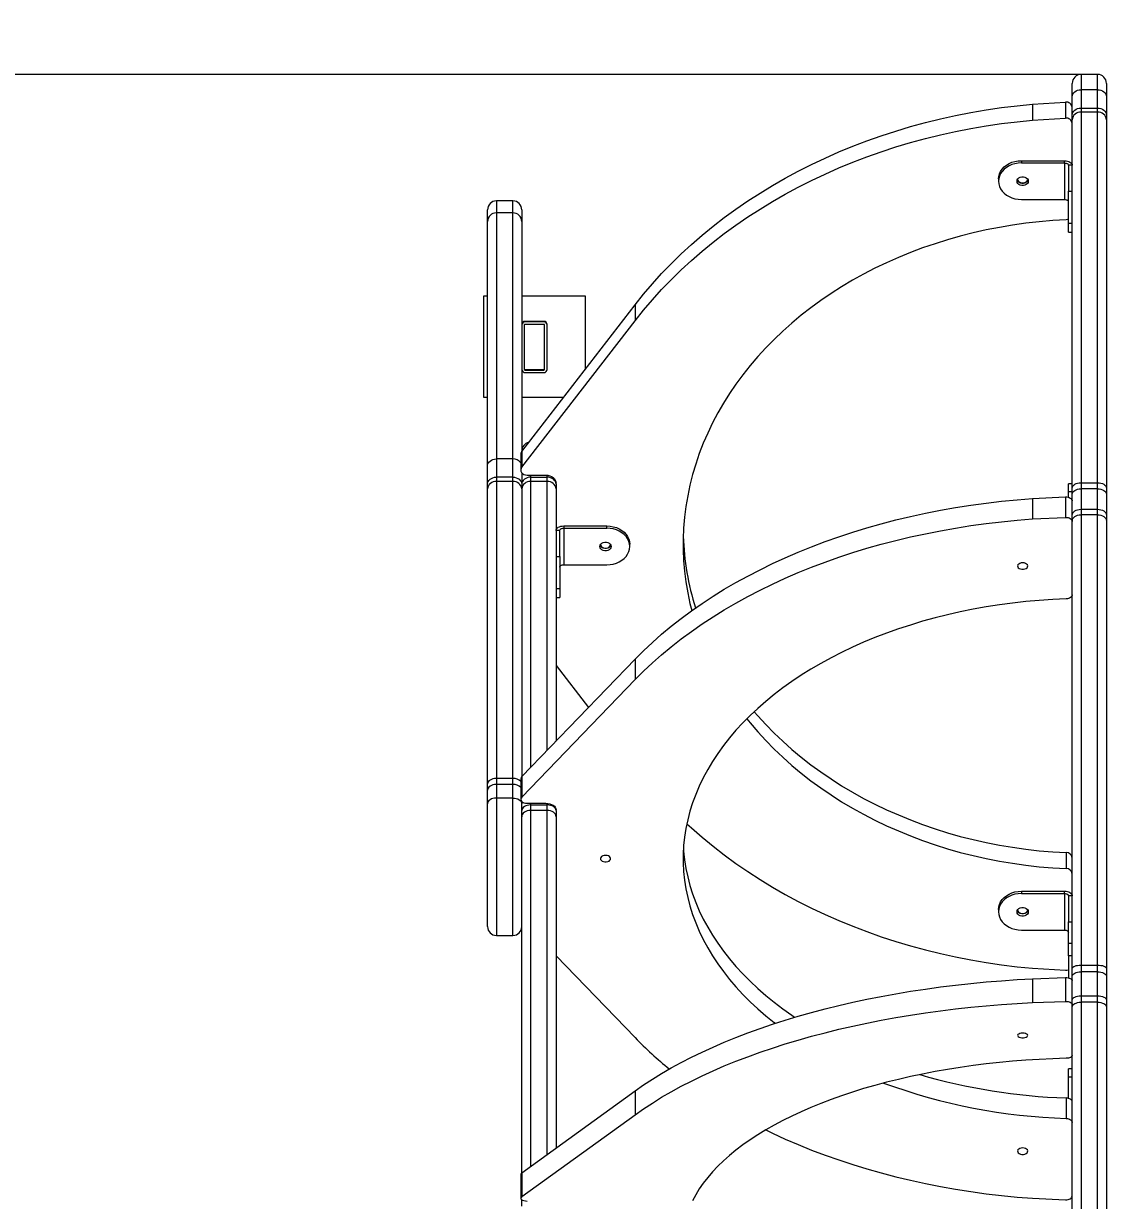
# Model space of a CAD drawing. Header units: millimetres. Extents: x -5113 to 4941, y -5860 to 4000.
# Drawn here: x 52 to 904, y 1623 to 2551 of the extents above; entities that cross this region are included whole.
import ezdxf

# ---------------------------------------------------------------- set-up
doc = ezdxf.new("R2010")
doc.units = ezdxf.units.MM
for name, color, linetype in [('DIKOM_ОБЪЕКТ', 7, 'Continuous'), ('DIKOM_РАЗМЕР_ЗОНА', 7, 'Continuous'), ('DIKOM_РАЗМЕР_ОБЪЕКТА', 7, 'Continuous')]:
    doc.layers.add(name, color=color, linetype=linetype)
doc.styles.add('style1', font='arial.ttf', dxfattribs={"width": 0.8})
doc.dimstyles.new('1-50', dxfattribs={"dimtxt": 300, "dimasz": 200, "dimexe": 100, "dimexo": 0, "dimgap": 100, "dimtad": 1, "dimtxsty": 'style1', "dimcen": 200, "dimclrd": 7, "dimclre": 7, "dimclrt": 7, "dimadec": 1, "dimazin": 2, "dimtfac": 1, "dimtmove": 0, "dimatfit": 2, "dimfxl": 0, "dimlwd": 25, "dimlwe": 18, "dimarcsym": 0})

# ---------------------------------------------------------------- blocks, each defined once
blk = doc.blocks.new('*D9')
at = {"layer": 'Defpoints', "color": 0, "transparency": 16777216}
for p in [(-4056.75, 2510.42), (890.95, 2510.42), (-196.05, -2600.03)]:
    blk.add_point(p, dxfattribs=at)
at = {"layer": 'DIKOM_РАЗМЕР_ОБЪЕКТА', "color": 7, "lineweight": 18, "transparency": 16777216}
for p, q in [((890.95, 2510.42), (-4156.75, 2510.42)), ((-196.05, -2600.03), (-4156.75, -2600.03))]:
    blk.add_line(p, q, dxfattribs=at)
at = {"layer": 'DIKOM_РАЗМЕР_ОБЪЕКТА', "color": 7, "lineweight": 25, "transparency": 16777216}
blk.add_line((-4056.75, -2400.03), (-4056.75, 2310.42), dxfattribs=at)
at = {"layer": 'DIKOM_РАЗМЕР_ОБЪЕКТА', "color": 7, "transparency": 16777216}
for points in [[(-4090.08, 2310.42), (-4023.42, 2310.42), (-4056.75, 2510.42)], [(-4090.08, -2400.03), (-4023.42, -2400.03), (-4056.75, -2600.03)]]:
    blk.add_solid(points, dxfattribs=at)
at = {"layer": 'DIKOM_РАЗМЕР_ОБЪЕКТА', "color": 7, "transparency": 16777216, "insert": (-4309.92, -44.81), "char_height": 300, "attachment_point": 5, "rotation": 90, "style": 'style1'}
blk.add_mtext('5100', dxfattribs=at)
blk = doc.blocks.new('*D12')
at = {"layer": 'Defpoints', "color": 0, "transparency": 16777216}
for p in [(-4663.46, 3999.97), (857.97, 3999.97), (-70.34, -4600.03)]:
    blk.add_point(p, dxfattribs=at)
at = {"layer": 'DIKOM_РАЗМЕР_ЗОНА', "color": 7, "lineweight": 18, "transparency": 16777216}
for p, q in [((857.97, 3999.97), (-4763.46, 3999.97)), ((-70.34, -4600.03), (-4763.46, -4600.03))]:
    blk.add_line(p, q, dxfattribs=at)
at = {"layer": 'DIKOM_РАЗМЕР_ЗОНА', "color": 7, "lineweight": 25, "transparency": 16777216}
blk.add_line((-4663.46, -4400.03), (-4663.46, 3799.97), dxfattribs=at)
at = {"layer": 'DIKOM_РАЗМЕР_ЗОНА', "color": 7, "transparency": 16777216}
for points in [[(-4696.79, 3799.97), (-4630.13, 3799.97), (-4663.46, 3999.97)], [(-4696.79, -4400.03), (-4630.13, -4400.03), (-4663.46, -4600.03)]]:
    blk.add_solid(points, dxfattribs=at)
at = {"layer": 'DIKOM_РАЗМЕР_ЗОНА', "color": 7, "transparency": 16777216, "insert": (-4916.63, -300.03), "char_height": 300, "attachment_point": 5, "rotation": 90, "style": 'style1'}
blk.add_mtext('8600', dxfattribs=at)

msp = doc.modelspace()

# ---------------------------------------------------------------- linework, layer by layer
at = {"layer": 'DIKOM_ОБЪЕКТ', "color": 7, "linetype": 'Continuous', "lineweight": 15}
for p, q in [((877.454, 2492.806), (877.454, 2503.419)), ((897.454, 2510.419), (884.454, 2510.419)), ((884.454, 2510.419), (884.454, 2498.406)), ((897.454, 2498.406), (897.454, 2510.419)), ((904.454, 2503.419), (904.454, 2492.806)), ((884.454, 2498.406), (884.454, 2483.991)), ((897.454, 2498.406), (884.454, 2498.406)), ((897.454, 2483.991), (897.454, 2498.406)), ((846.309, 2487.038), (872.231, 2488.606)), ((846.309, 2487.038), (846.309, 2474.436)), ((872.231, 2488.606), (872.231, 2476.005)), ((877.454, 2478.391), (877.454, 2492.806)), ((904.454, 2492.806), (904.454, 2478.391)), ((846.309, 2474.436), (872.231, 2476.005)), ((877.454, 2474.724), (877.454, 2478.391)), ((884.454, 2483.991), (884.454, 2480.706)), ((884.454, 2483.991), (897.454, 2483.991)), ((884.454, 2480.706), (884.454, 2188.745)), ((897.454, 2480.706), (884.454, 2480.706)), ((897.454, 2480.706), (897.454, 2483.991)), ((897.454, 2188.745), (897.454, 2480.706)), ((904.454, 2478.391), (904.454, 2474.724)), ((877.454, 2184.807), (877.454, 2474.724)), ((904.454, 2474.724), (904.454, 2184.807)), ((837.454, 2442.509), (837.454, 2440.709)), ((837.454, 2442.509), (871.454, 2442.509)), ((837.454, 2440.709), (871.454, 2440.709)), ((871.454, 2440.709), (871.454, 2442.509)), ((871.454, 2440.709), (871.454, 2411.91)), ((874.454, 2438.909), (874.454, 2418.507)), ((877.454, 2438.909), (874.454, 2438.909)), ((819.454, 2428.11), (819.454, 2426.31)), ((436.975, 2410.799), (423.975, 2410.799)), ((423.975, 2410.799), (423.975, 2401.415)), ((436.975, 2401.415), (436.975, 2410.799)), ((837.454, 2411.91), (871.454, 2411.91)), ((874.454, 2393.306), (874.454, 2418.507)), ((874.454, 2418.507), (877.454, 2418.507)), ((416.975, 2394.533), (416.975, 2403.799)), ((423.975, 2401.415), (423.975, 2207.555)), ((436.975, 2401.415), (423.975, 2401.415)), ((436.975, 2207.555), (436.975, 2401.415)), ((443.975, 2403.799), (443.975, 2394.533)), ((416.975, 2201.955), (416.975, 2394.533)), ((443.975, 2394.533), (443.975, 2213.512)), ((874.454, 2386.107), (874.454, 2393.306)), ((874.454, 2393.306), (877.454, 2393.306)), ((874.454, 2386.107), (877.454, 2386.107)), ((413.975, 2335.906), (416.975, 2335.906)), ((413.975, 2335.906), (413.975, 2335.904)), ((413.975, 2335.904), (416.975, 2335.904)), ((413.975, 2255.904), (413.975, 2335.904)), ((443.975, 2335.906), (493.975, 2335.906)), ((443.975, 2335.904), (493.975, 2335.904)), ((443.993, 2213.534), (533.232, 2329.013)), ((493.975, 2335.906), (493.975, 2335.904)), ((493.975, 2335.904), (493.975, 2278.212)), ((533.232, 2329.013), (533.232, 2316.411)), ((443.993, 2200.933), (533.232, 2316.411)), ((445.975, 2313.075), (445.975, 2278.075)), ((446.475, 2315.575), (446.475, 2315.904)), ((461.475, 2315.904), (446.475, 2315.904)), ((461.475, 2315.575), (446.475, 2315.575)), ((461.475, 2313.575), (446.475, 2313.575)), ((461.475, 2315.575), (461.475, 2315.904)), ((461.975, 2278.075), (461.975, 2313.075)), ((463.975, 2313.075), (463.975, 2313.404)), ((463.975, 2278.075), (463.975, 2313.075)), ((446.475, 2277.575), (446.475, 2277.904)), ((446.475, 2277.904), (461.475, 2277.904)), ((446.475, 2277.575), (461.475, 2277.575)), ((446.475, 2275.575), (461.475, 2275.575)), ((461.475, 2277.575), (461.475, 2277.904)), ((416.975, 2255.904), (413.975, 2255.904)), ((476.735, 2255.904), (443.975, 2255.904)), ((423.975, 2207.555), (423.975, 2193.17)), ((436.975, 2207.555), (423.975, 2207.555)), ((436.975, 2193.17), (436.975, 2207.555)), ((443.186, 2211.354), (443.186, 2198.753)), ((443.993, 2213.534), (443.993, 2200.933)), ((416.975, 2187.57), (416.975, 2201.955)), ((423.975, 2193.17), (423.975, 2189.793)), ((436.975, 2193.17), (423.975, 2193.17)), ((423.975, 2189.793), (423.975, 1955.764)), ((436.975, 2189.793), (423.975, 2189.793)), ((436.975, 2189.793), (436.975, 2193.17)), ((436.975, 1955.764), (436.975, 2189.793)), ((443.975, 2196.596), (443.975, 2187.57)), ((448.186, 2194.753), (462.975, 2194.753)), ((450.975, 2194.753), (450.975, 2193.17)), ((450.975, 2193.17), (450.975, 2189.793)), ((450.975, 2193.17), (463.975, 2193.17)), ((463.975, 2189.793), (450.975, 2189.793)), ((450.975, 2189.793), (450.975, 1964.567)), ((463.975, 2193.17), (463.975, 2194.703)), ((463.975, 2189.793), (463.975, 2193.17)), ((463.975, 1978.04), (463.975, 2189.793)), ((470.975, 2187.624), (470.975, 2188.355)), ((884.454, 2188.745), (884.454, 2184.067)), ((884.454, 2188.745), (897.454, 2188.745)), ((897.454, 2184.067), (897.454, 2188.745)), ((416.975, 2183.898), (416.975, 2187.57)), ((416.975, 1951.689), (416.975, 2183.898)), ((443.975, 2187.57), (443.975, 2183.898)), ((443.975, 2183.898), (443.975, 1957.313)), ((470.975, 2187.57), (470.975, 2183.898)), ((470.975, 2183.898), (470.975, 1985.295)), ((877.454, 2187.993), (874.454, 2187.993)), ((874.454, 2181.526), (874.454, 2187.993)), ((874.454, 2177.378), (874.454, 2181.526)), ((877.454, 2181.526), (874.454, 2181.526)), ((877.454, 2179.582), (877.454, 2184.807)), ((877.454, 2163.423), (877.454, 2179.582)), ((884.454, 2184.067), (884.454, 2167.908)), ((897.454, 2184.067), (884.454, 2184.067)), ((897.454, 2167.908), (897.454, 2184.067)), ((904.454, 2184.807), (904.454, 2179.582)), ((904.454, 2179.582), (904.454, 2163.423)), ((846.309, 2176.386), (872.231, 2177.642)), ((846.309, 2176.386), (846.309, 2160.263)), ((872.231, 2177.642), (872.231, 2161.519)), ((846.309, 2160.263), (872.231, 2161.519)), ((877.454, 2158.609), (877.454, 2163.423)), ((884.454, 2167.908), (884.454, 2163.597)), ((884.454, 2167.908), (897.454, 2167.908)), ((884.454, 2163.597), (884.454, 1808.8)), ((897.454, 2163.597), (884.454, 2163.597)), ((897.454, 2163.597), (897.454, 2167.908)), ((897.454, 1808.8), (897.454, 2163.597)), ((904.454, 2163.423), (904.454, 2158.609)), ((473.975, 2151.156), (470.975, 2151.156)), ((473.975, 2130.754), (473.975, 2151.156)), ((476.975, 2154.756), (476.975, 2152.956)), ((476.975, 2154.756), (510.975, 2154.756)), ((476.975, 2152.956), (476.975, 2124.157)), ((476.975, 2152.956), (510.975, 2152.956)), ((510.975, 2152.956), (510.975, 2154.756)), ((877.454, 1806.296), (877.454, 2158.609)), ((904.454, 2158.609), (904.454, 1806.296)), ((528.975, 2138.556), (528.975, 2140.357)), ((470.975, 2130.754), (473.975, 2130.754)), ((473.975, 2130.754), (473.975, 2105.554)), ((476.975, 2124.157), (510.975, 2124.157)), ((470.975, 2105.554), (473.975, 2105.554)), ((473.975, 2105.554), (473.975, 2098.355)), ((470.975, 2098.355), (473.975, 2098.355)), ((443.993, 1957.33), (533.232, 2049.82)), ((533.232, 2049.82), (533.232, 2033.697)), ((470.975, 2044.865), (496.536, 2011.788)), ((443.993, 1941.207), (533.232, 2033.697)), ((443.993, 1957.33), (443.993, 1941.207)), ((416.975, 1946.594), (416.975, 1951.689)), ((423.975, 1955.764), (423.975, 1951.079)), ((436.975, 1955.764), (423.975, 1955.764)), ((423.975, 1951.079), (423.975, 1940.424)), ((436.975, 1951.079), (423.975, 1951.079)), ((436.975, 1951.079), (436.975, 1955.764)), ((436.975, 1940.424), (436.975, 1951.079)), ((443.186, 1955.585), (443.186, 1939.461)), ((416.975, 1935.939), (416.975, 1946.594)), ((436.975, 1940.424), (423.975, 1940.424)), ((423.975, 1940.424), (423.975, 1832.138)), ((436.975, 1832.138), (436.975, 1940.424)), ((443.975, 1937.733), (443.975, 1935.939)), ((443.975, 1930.512), (443.975, 1937.733)), ((416.975, 1839.138), (416.975, 1935.939)), ((443.975, 1925.722), (443.975, 1930.512)), ((448.186, 1936.257), (462.975, 1936.257)), ((450.975, 1936.257), (450.975, 1934.997)), ((450.975, 1934.997), (450.975, 1930.592)), ((450.975, 1934.997), (463.975, 1934.997)), ((463.975, 1930.592), (450.975, 1930.592)), ((450.975, 1930.592), (450.975, 1650.227)), ((463.975, 1934.997), (463.975, 1936.217)), ((463.975, 1930.592), (463.975, 1934.997)), ((463.975, 1659.63), (463.975, 1930.592)), ((470.975, 1930.548), (470.975, 1931.133)), ((470.975, 1930.512), (470.975, 1925.722)), ((443.975, 1645.164), (443.975, 1925.722)), ((470.975, 1925.722), (470.975, 1664.694)), ((872.741, 1897.392), (872.741, 1884.79)), ((837.454, 1867.003), (837.454, 1865.203)), ((837.454, 1867.003), (871.454, 1867.003)), ((837.454, 1865.203), (871.454, 1865.203)), ((871.454, 1865.203), (871.454, 1867.003)), ((871.454, 1865.203), (871.454, 1836.404)), ((874.454, 1863.403), (874.454, 1843.001)), ((877.454, 1863.403), (874.454, 1863.403)), ((819.454, 1852.604), (819.454, 1850.804)), ((837.454, 1836.404), (871.454, 1836.404)), ((874.454, 1825.947), (874.454, 1843.001)), ((874.454, 1843.001), (877.454, 1843.001)), ((423.975, 1832.138), (436.975, 1832.138)), ((877.454, 1825.947), (874.454, 1825.947)), ((874.454, 1815.996), (874.454, 1825.947)), ((470.975, 1816.208), (533.232, 1751.683)), ((874.454, 1815.996), (874.454, 1798.759)), ((877.454, 1815.996), (874.454, 1815.996)), ((884.454, 1808.8), (884.454, 1803.435)), ((884.454, 1808.8), (897.454, 1808.8)), ((897.454, 1803.435), (897.454, 1808.8)), ((846.309, 1806.277), (872.231, 1804.709)), ((846.309, 1798.066), (872.231, 1798.943)), ((872.231, 1798.943), (872.231, 1780.16)), ((877.454, 1800.305), (877.454, 1806.296)), ((877.454, 1781.42), (877.454, 1800.305)), ((884.454, 1803.435), (884.454, 1784.551)), ((897.454, 1803.435), (884.454, 1803.435)), ((897.454, 1784.551), (897.454, 1803.435)), ((904.454, 1806.296), (904.454, 1800.305)), ((904.454, 1800.305), (904.454, 1781.42)), ((846.309, 1798.066), (846.309, 1779.283)), ((846.309, 1779.283), (872.231, 1780.16)), ((877.454, 1775.842), (877.454, 1781.42)), ((884.454, 1784.551), (884.454, 1779.555)), ((884.454, 1784.551), (897.454, 1784.551)), ((897.454, 1779.555), (897.454, 1784.551)), ((904.454, 1781.42), (904.454, 1775.842)), ((877.454, 1388.311), (877.454, 1775.842)), ((884.454, 1779.555), (884.454, 1389.292)), ((897.454, 1779.555), (884.454, 1779.555)), ((897.454, 1389.292), (897.454, 1779.555)), ((904.454, 1775.842), (904.454, 1388.311)), ((877.454, 1727.056), (874.454, 1727.056)), ((874.454, 1720.589), (874.454, 1727.056)), ((874.454, 1703.861), (874.454, 1720.589)), ((877.454, 1720.589), (874.454, 1720.589)), ((443.993, 1645.176), (533.232, 1709.729)), ((533.232, 1709.729), (533.232, 1690.946)), ((872.741, 1704.124), (872.741, 1688)), ((443.993, 1626.393), (533.232, 1690.946)), ((471.524, 1665.091), (470.975, 1665.091)), ((443.186, 1643.958), (443.186, 1625.174)), ((443.993, 1645.176), (443.993, 1626.393)), ((443.975, 1618.873), (443.975, 1623.968)), ((846.309, 1625.117), (872.231, 1623.861))]:
    msp.add_line(p, q, dxfattribs=at)
at = {"layer": 'DIKOM_ОБЪЕКТ', "color": 7, "linetype": 'Continuous', "lineweight": 15, "flags": 128}
for points in [[(877.454, 2492.806), (877.588, 2493.898), (877.987, 2494.949), (878.633, 2495.917), (879.504, 2496.766), (880.565, 2497.462), (881.775, 2497.979), (883.088, 2498.298), (884.454, 2498.406)], [(897.454, 2498.406), (898.819, 2498.298), (900.132, 2497.979), (901.343, 2497.462), (902.403, 2496.766), (903.274, 2495.917), (903.921, 2494.949), (904.319, 2493.898), (904.454, 2492.806)], [(533.232, 2329.013), (539.888, 2337.346), (546.846, 2345.519), (554.1, 2353.526), (561.644, 2361.359), (569.472, 2369.013), (577.576, 2376.48), (585.95, 2383.753), (594.588, 2390.828), (603.48, 2397.697), (612.62, 2404.354), (622, 2410.795), (631.611, 2417.013), (641.446, 2423.004), (651.497, 2428.761), (661.753, 2434.281), (672.208, 2439.557), (682.851, 2444.587), (693.673, 2449.365), (704.666, 2453.888), (715.82, 2458.151), (727.125, 2462.151), (738.571, 2465.884), (750.15, 2469.347), (761.85, 2472.538), (773.662, 2475.454), (785.576, 2478.091), (797.581, 2480.448), (809.667, 2482.523), (821.824, 2484.314), (834.041, 2485.819), (846.309, 2487.038)], [(877.454, 2478.391), (877.588, 2479.483), (877.987, 2480.534), (878.633, 2481.502), (879.504, 2482.351), (880.565, 2483.047), (881.775, 2483.564), (883.088, 2483.883), (884.454, 2483.991)], [(897.454, 2483.991), (898.819, 2483.883), (900.132, 2483.564), (901.343, 2483.047), (902.403, 2482.351), (903.274, 2481.502), (903.921, 2480.534), (904.319, 2479.483), (904.454, 2478.391)], [(533.232, 2316.411), (539.888, 2324.744), (546.846, 2332.918), (554.1, 2340.925), (561.644, 2348.758), (569.472, 2356.412), (577.576, 2363.878), (585.95, 2371.152), (594.588, 2378.226), (603.48, 2385.096), (612.62, 2391.753), (622, 2398.194), (631.611, 2404.412), (641.446, 2410.402), (651.497, 2416.16), (661.753, 2421.679), (672.208, 2426.956), (682.851, 2431.986), (693.673, 2436.764), (704.666, 2441.287), (715.82, 2445.549), (727.125, 2449.549), (738.571, 2453.283), (750.15, 2456.746), (761.85, 2459.937), (773.662, 2462.852), (785.576, 2465.49), (797.581, 2467.847), (809.667, 2469.922), (821.824, 2471.713), (834.041, 2473.218), (846.309, 2474.436)], [(819.454, 2428.11), (819.637, 2430.159), (820.183, 2432.167), (821.081, 2434.091), (822.312, 2435.894), (823.851, 2437.539), (825.667, 2438.992), (827.723, 2440.223), (829.977, 2441.208), (832.383, 2441.926), (834.893, 2442.362), (837.454, 2442.509)], [(837.454, 2440.709), (834.893, 2440.562), (832.383, 2440.126), (829.977, 2439.408), (827.723, 2438.423), (825.667, 2437.192), (823.851, 2435.739), (822.312, 2434.094), (821.081, 2432.291), (820.183, 2430.366), (819.637, 2428.359), (819.454, 2426.31)], [(871.454, 2442.509), (872.625, 2442.44), (873.75, 2442.235), (874.788, 2441.902), (875.697, 2441.454), (876.443, 2440.909), (876.997, 2440.286), (877.339, 2439.611), (877.454, 2438.909)], [(871.454, 2440.709), (872.039, 2440.674), (872.602, 2440.572), (873.121, 2440.405), (873.575, 2440.181), (873.949, 2439.909), (874.226, 2439.598), (874.397, 2439.26), (874.454, 2438.909)], [(834.054, 2426.31), (834.232, 2427.301), (834.753, 2428.213), (835.573, 2428.97), (836.626, 2429.511), (837.828, 2429.794), (839.08, 2429.794), (840.282, 2429.511), (841.336, 2428.97), (842.156, 2428.213), (842.676, 2427.301), (842.854, 2426.31), (842.676, 2425.318), (842.156, 2424.407), (841.336, 2423.649), (840.282, 2423.108), (839.08, 2422.826), (837.828, 2422.826), (836.626, 2423.108), (835.573, 2423.649), (834.753, 2424.407), (834.232, 2425.318), (834.054, 2426.31)], [(819.454, 2426.31), (819.637, 2424.26), (820.183, 2422.253), (821.081, 2420.328), (822.312, 2418.525), (823.851, 2416.88), (825.667, 2415.427), (827.723, 2414.196), (829.977, 2413.212), (832.383, 2412.494), (834.893, 2412.057), (837.454, 2411.91)], [(842.708, 2427.21), (842.676, 2427.118), (842.156, 2426.207), (841.336, 2425.45), (840.282, 2424.908), (839.08, 2424.626), (837.828, 2424.626), (836.626, 2424.908), (835.573, 2425.45), (834.753, 2426.207), (834.232, 2427.118), (834.2, 2427.21)], [(834.472, 2427.807), (834.554, 2427.398), (834.99, 2426.51), (835.733, 2425.764), (836.719, 2425.227), (837.858, 2424.946), (839.05, 2424.946), (840.19, 2425.227), (841.175, 2425.764), (841.918, 2426.51), (842.354, 2427.398), (842.436, 2427.807)], [(871.454, 2411.91), (872.039, 2411.876), (872.602, 2411.773), (873.121, 2411.607), (873.575, 2411.383), (873.949, 2411.11), (874.226, 2410.799), (874.397, 2410.461), (874.454, 2410.11)], [(872.741, 2395.923), (862.126, 2395.294), (851.543, 2394.383), (841.004, 2393.191), (830.521, 2391.719), (820.104, 2389.969), (809.766, 2387.943), (799.518, 2385.642), (789.371, 2383.071), (779.337, 2380.231), (769.427, 2377.126), (759.65, 2373.759), (750.02, 2370.133), (740.545, 2366.254), (731.237, 2362.124), (722.106, 2357.749), (713.162, 2353.133), (704.414, 2348.283), (695.873, 2343.202), (687.548, 2337.896), (679.448, 2332.372), (671.583, 2326.636), (663.96, 2320.694), (656.588, 2314.552), (649.476, 2308.217), (642.631, 2301.697), (636.061, 2294.998), (629.773, 2288.128), (623.774, 2281.094), (618.071, 2273.905), (612.67, 2266.568), (607.577, 2259.092), (602.797, 2251.484), (598.337, 2243.753), (594.2, 2235.908), (590.392, 2227.957), (586.917, 2219.909), (583.777, 2211.773), (580.978, 2203.558), (578.522, 2195.274), (576.412, 2186.928), (574.65, 2178.531), (573.238, 2170.092), (572.178, 2161.62), (571.47, 2153.124), (571.116, 2144.614), (571.116, 2136.1), (571.47, 2127.59), (572.178, 2119.094), (573.238, 2110.622), (574.65, 2102.182), (576.412, 2093.785), (577.831, 2088.02)], [(874.454, 2396.25), (873.674, 2396.037), (872.741, 2395.923)], [(416.975, 2201.955), (417.11, 2203.048), (417.508, 2204.098), (418.155, 2205.066), (419.025, 2205.915), (420.086, 2206.611), (421.296, 2207.128), (422.61, 2207.447), (423.975, 2207.555)], [(443.993, 2200.933), (443.421, 2199.965), (443.189, 2198.911), (443.316, 2197.846), (443.791, 2196.845), (444.581, 2195.981), (445.629, 2195.316), (446.86, 2194.896), (448.186, 2194.753)], [(416.975, 2187.57), (417.11, 2188.662), (417.508, 2189.713), (418.155, 2190.681), (419.025, 2191.53), (420.086, 2192.226), (421.296, 2192.743), (422.61, 2193.062), (423.975, 2193.17)], [(436.975, 2193.17), (438.341, 2193.062), (439.654, 2192.743), (440.864, 2192.226), (441.925, 2191.53), (442.795, 2190.681), (443.442, 2189.713), (443.841, 2188.662), (443.975, 2187.57)], [(450.975, 2193.17), (449.61, 2193.062), (448.296, 2192.743), (447.086, 2192.226), (446.025, 2191.53), (445.155, 2190.681), (444.508, 2189.713), (444.11, 2188.662), (443.975, 2187.57)], [(462.975, 2194.753), (464.535, 2194.631), (466.036, 2194.267), (467.419, 2193.676), (468.631, 2192.88), (469.626, 2191.91), (470.366, 2190.804), (470.821, 2189.604), (470.975, 2188.355)], [(470.975, 2187.57), (470.841, 2188.662), (470.442, 2189.713), (469.795, 2190.681), (468.925, 2191.53), (467.864, 2192.226), (466.654, 2192.743), (465.341, 2193.062), (463.975, 2193.17)], [(877.454, 2184.807), (877.588, 2185.575), (877.987, 2186.314), (878.633, 2186.995), (879.504, 2187.592), (880.565, 2188.082), (881.775, 2188.446), (883.088, 2188.67), (884.454, 2188.745)], [(897.454, 2188.745), (898.819, 2188.67), (900.132, 2188.446), (901.343, 2188.082), (902.403, 2187.592), (903.274, 2186.995), (903.921, 2186.314), (904.319, 2185.575), (904.454, 2184.807)], [(877.454, 2179.582), (877.588, 2180.457), (877.987, 2181.298), (878.633, 2182.074), (879.504, 2182.753), (880.565, 2183.311), (881.775, 2183.726), (883.088, 2183.981), (884.454, 2184.067)], [(897.454, 2184.067), (898.819, 2183.981), (900.132, 2183.726), (901.343, 2183.311), (902.403, 2182.753), (903.274, 2182.074), (903.921, 2181.298), (904.319, 2180.457), (904.454, 2179.582)], [(533.232, 2049.82), (539.888, 2056.494), (546.846, 2063.04), (554.1, 2069.453), (561.644, 2075.727), (569.472, 2081.857), (577.576, 2087.838), (585.95, 2093.663), (594.588, 2099.329), (603.48, 2104.831), (612.62, 2110.163), (622, 2115.322), (631.611, 2120.302), (641.446, 2125.1), (651.497, 2129.711), (661.753, 2134.132), (672.208, 2138.358), (682.851, 2142.387), (693.673, 2146.213), (704.666, 2149.836), (715.82, 2153.25), (727.125, 2156.454), (738.571, 2159.444), (750.15, 2162.218), (761.85, 2164.773), (773.662, 2167.108), (785.576, 2169.221), (797.581, 2171.109), (809.667, 2172.771), (821.824, 2174.205), (834.041, 2175.41), (846.309, 2176.386)], [(872.231, 2177.642), (873.237, 2177.606), (874.212, 2177.441), (875.115, 2177.154), (875.91, 2176.757), (876.565, 2176.266), (877.052, 2175.701), (877.353, 2175.085), (877.454, 2174.442)], [(533.232, 2033.697), (539.888, 2040.371), (546.846, 2046.917), (554.1, 2053.33), (561.644, 2059.604), (569.472, 2065.734), (577.576, 2071.714), (585.95, 2077.54), (594.588, 2083.206), (603.48, 2088.707), (612.62, 2094.04), (622, 2099.198), (631.611, 2104.179), (641.446, 2108.976), (651.497, 2113.588), (661.753, 2118.008), (672.208, 2122.235), (682.851, 2126.263), (693.673, 2130.09), (704.666, 2133.712), (715.82, 2137.127), (727.125, 2140.33), (738.571, 2143.32), (750.15, 2146.094), (761.85, 2148.65), (773.662, 2150.985), (785.576, 2153.097), (797.581, 2154.985), (809.667, 2156.647), (821.824, 2158.081), (834.041, 2159.287), (846.309, 2160.263)], [(872.231, 2161.519), (873.237, 2161.483), (874.212, 2161.318), (875.115, 2161.031), (875.91, 2160.634), (876.565, 2160.143), (877.052, 2159.577), (877.353, 2158.961), (877.454, 2158.318)], [(877.454, 2163.423), (877.588, 2164.298), (877.987, 2165.14), (878.633, 2165.915), (879.504, 2166.595), (880.565, 2167.153), (881.775, 2167.567), (883.088, 2167.822), (884.454, 2167.908)], [(877.454, 2158.609), (877.588, 2159.582), (877.987, 2160.518), (878.633, 2161.38), (879.504, 2162.136), (880.565, 2162.756), (881.775, 2163.217), (883.088, 2163.501), (884.454, 2163.597)], [(897.454, 2167.908), (898.819, 2167.822), (900.132, 2167.567), (901.343, 2167.153), (902.403, 2166.595), (903.274, 2165.915), (903.921, 2165.14), (904.319, 2164.298), (904.454, 2163.423)], [(897.454, 2163.597), (898.819, 2163.501), (900.132, 2163.217), (901.343, 2162.756), (902.403, 2162.136), (903.274, 2161.38), (903.921, 2160.518), (904.319, 2159.582), (904.454, 2158.609)], [(470.975, 2151.156), (471.09, 2151.858), (471.431, 2152.533), (471.986, 2153.156), (472.732, 2153.701), (473.641, 2154.149), (474.679, 2154.482), (475.804, 2154.687), (476.975, 2154.756)], [(473.975, 2151.156), (474.032, 2151.507), (474.203, 2151.844), (474.48, 2152.156), (474.853, 2152.429), (475.308, 2152.652), (475.827, 2152.819), (476.389, 2152.921), (476.975, 2152.956)], [(510.975, 2154.756), (513.536, 2154.609), (516.046, 2154.173), (518.452, 2153.455), (520.706, 2152.47), (522.762, 2151.239), (524.578, 2149.786), (526.117, 2148.142), (527.348, 2146.338), (528.246, 2144.413), (528.791, 2142.406), (528.975, 2140.357)], [(528.975, 2138.556), (528.791, 2140.606), (528.246, 2142.613), (527.348, 2144.538), (526.117, 2146.341), (524.578, 2147.986), (522.762, 2149.439), (520.706, 2150.67), (518.452, 2151.655), (516.046, 2152.373), (513.536, 2152.809), (510.975, 2152.956)], [(505.575, 2138.556), (505.753, 2139.548), (506.273, 2140.459), (507.093, 2141.217), (508.147, 2141.758), (509.348, 2142.04), (510.601, 2142.04), (511.802, 2141.758), (512.856, 2141.217), (513.676, 2140.459), (514.196, 2139.548), (514.375, 2138.556), (514.196, 2137.565), (513.676, 2136.654), (512.856, 2135.896), (511.802, 2135.355), (510.601, 2135.073), (509.348, 2135.073), (508.147, 2135.355), (507.093, 2135.896), (506.273, 2136.654), (505.753, 2137.565), (505.575, 2138.556)], [(514.228, 2139.457), (514.196, 2139.365), (513.676, 2138.454), (512.856, 2137.697), (511.802, 2137.155), (510.601, 2136.873), (509.348, 2136.873), (508.147, 2137.155), (507.093, 2137.697), (506.273, 2138.454), (505.753, 2139.365), (505.721, 2139.457)], [(505.993, 2140.054), (506.075, 2139.645), (506.511, 2138.757), (507.254, 2138.011), (508.239, 2137.474), (509.379, 2137.193), (510.571, 2137.193), (511.71, 2137.474), (512.695, 2138.011), (513.439, 2138.757), (513.874, 2139.645), (513.957, 2140.054)], [(510.975, 2124.157), (513.536, 2124.304), (516.046, 2124.741), (518.452, 2125.458), (520.706, 2126.443), (522.762, 2127.674), (524.578, 2129.127), (526.117, 2130.772), (527.348, 2132.575), (528.246, 2134.5), (528.791, 2136.507), (528.975, 2138.556)], [(473.975, 2122.357), (474.032, 2122.708), (474.203, 2123.046), (474.48, 2123.357), (474.853, 2123.63), (475.308, 2123.854), (475.827, 2124.02), (476.389, 2124.123), (476.975, 2124.157)], [(838.454, 2125.721), (837.275, 2125.608), (836.201, 2125.276), (835.327, 2124.757), (834.731, 2124.095), (834.465, 2123.35), (834.554, 2122.588), (834.99, 2121.877), (835.733, 2121.28), (836.719, 2120.85), (837.858, 2120.624), (839.05, 2120.624), (840.19, 2120.85), (841.175, 2121.28), (841.918, 2121.877), (842.354, 2122.588), (842.443, 2123.35), (842.178, 2124.095), (841.581, 2124.757), (840.707, 2125.276), (839.633, 2125.608), (838.454, 2125.721)], [(872.741, 2097.379), (862.126, 2096.876), (851.543, 2096.146), (841.004, 2095.191), (830.521, 2094.012), (820.104, 2092.611), (809.766, 2090.988), (799.518, 2089.146), (789.371, 2087.086), (779.337, 2084.811), (769.427, 2082.324), (759.65, 2079.627), (750.02, 2076.724), (740.545, 2073.616), (731.237, 2070.309), (722.106, 2066.805), (713.162, 2063.108), (704.414, 2059.223), (695.873, 2055.154), (687.548, 2050.904), (679.448, 2046.48), (671.583, 2041.886), (663.96, 2037.126), (656.588, 2032.207), (649.476, 2027.133), (642.631, 2021.911), (636.061, 2016.546), (629.773, 2011.043), (623.774, 2005.41), (618.071, 1999.652), (612.67, 1993.776), (607.577, 1987.788), (602.797, 1981.695), (598.337, 1975.503), (594.2, 1969.219), (590.392, 1962.851), (586.917, 1956.405), (583.777, 1949.889), (580.978, 1943.31), (578.522, 1936.674), (576.412, 1929.99), (574.65, 1923.265), (573.238, 1916.505), (572.178, 1909.72), (571.47, 1902.915), (571.116, 1896.1), (571.116, 1889.28), (571.47, 1882.464), (572.178, 1875.66), (573.238, 1868.874), (574.65, 1862.115), (576.412, 1855.389), (578.522, 1848.705), (580.978, 1842.07), (583.777, 1835.49), (586.917, 1828.974), (590.392, 1822.528), (594.2, 1816.16), (598.337, 1809.877), (602.797, 1803.685), (607.577, 1797.592), (612.67, 1791.604), (618.071, 1785.727), (623.774, 1779.969), (629.773, 1774.336), (636.061, 1768.834), (642.631, 1763.468), (643.356, 1762.898)], [(877.454, 2100.578), (877.365, 2099.975), (877.101, 2099.394), (876.67, 2098.855), (876.09, 2098.378), (875.379, 2097.979), (874.564, 2097.673), (873.674, 2097.471), (872.741, 2097.379)], [(621.171, 2002.835), (623.774, 1999.619), (629.773, 1992.585), (636.061, 1985.716), (642.631, 1979.017), (649.476, 1972.496), (656.588, 1966.162), (663.96, 1960.02), (671.583, 1954.077), (679.448, 1948.341), (687.548, 1942.817), (695.873, 1937.512), (704.414, 1932.431), (713.162, 1927.58), (722.106, 1922.965), (731.237, 1918.59), (740.545, 1914.46), (750.02, 1910.58), (759.65, 1906.955), (769.427, 1903.588), (779.337, 1900.482), (789.371, 1897.642), (799.518, 1895.071), (809.766, 1892.771), (820.104, 1890.745), (830.521, 1888.995), (841.004, 1887.523), (851.543, 1886.331), (862.126, 1885.42), (872.741, 1884.79)], [(626.946, 2008.439), (629.773, 2005.187), (636.061, 1998.317), (642.631, 1991.618), (649.476, 1985.098), (656.588, 1978.763), (663.96, 1972.621), (671.583, 1966.679), (679.448, 1960.942), (687.548, 1955.418), (695.873, 1950.113), (704.414, 1945.032), (713.162, 1940.181), (722.106, 1935.566), (731.237, 1931.191), (740.545, 1927.061), (750.02, 1923.181), (759.65, 1919.556), (769.427, 1916.189), (779.337, 1913.083), (789.371, 1910.243), (799.518, 1907.672), (809.766, 1905.372), (820.104, 1903.346), (830.521, 1901.596), (841.004, 1900.124), (851.543, 1898.932), (862.126, 1898.021), (872.741, 1897.392)], [(423.975, 1955.764), (422.61, 1955.686), (421.296, 1955.454), (420.086, 1955.078), (419.025, 1954.571), (418.155, 1953.953), (417.508, 1953.249), (417.11, 1952.484), (416.975, 1951.689)], [(423.975, 1951.079), (422.61, 1950.993), (421.296, 1950.737), (420.086, 1950.323), (419.025, 1949.765), (418.155, 1949.085), (417.508, 1948.31), (417.11, 1947.469), (416.975, 1946.594)], [(423.975, 1940.424), (422.61, 1940.337), (421.296, 1940.082), (420.086, 1939.668), (419.025, 1939.11), (418.155, 1938.43), (417.508, 1937.655), (417.11, 1936.814), (416.975, 1935.939)], [(436.975, 1940.424), (438.341, 1940.337), (439.654, 1940.082), (440.864, 1939.668), (441.925, 1939.11), (442.795, 1938.43), (443.442, 1937.655), (443.841, 1936.814), (443.975, 1935.939)], [(443.993, 1941.207), (443.421, 1940.432), (443.189, 1939.587), (443.316, 1938.734), (443.791, 1937.933), (444.581, 1937.241), (445.629, 1936.708), (446.86, 1936.372), (448.186, 1936.257)], [(450.975, 1934.997), (449.61, 1934.911), (448.296, 1934.655), (447.086, 1934.241), (446.025, 1933.683), (445.155, 1933.004), (444.508, 1932.228), (444.11, 1931.387), (443.975, 1930.512)], [(450.975, 1930.592), (449.61, 1930.499), (448.296, 1930.221), (447.086, 1929.771), (446.025, 1929.166), (445.155, 1928.428), (444.508, 1927.586), (444.11, 1926.672), (443.975, 1925.722)], [(462.975, 1936.257), (464.535, 1936.159), (466.036, 1935.868), (467.419, 1935.394), (468.631, 1934.757), (469.626, 1933.98), (470.366, 1933.094), (470.821, 1932.133), (470.975, 1931.133)], [(470.975, 1930.512), (470.841, 1931.387), (470.442, 1932.228), (469.795, 1933.004), (468.925, 1933.683), (467.864, 1934.241), (466.654, 1934.655), (465.341, 1934.911), (463.975, 1934.997)], [(470.975, 1925.722), (470.841, 1926.672), (470.442, 1927.586), (469.795, 1928.428), (468.925, 1929.166), (467.864, 1929.771), (466.654, 1930.221), (465.341, 1930.499), (463.975, 1930.592)], [(573.949, 1920.122), (577.576, 1916.835), (585.95, 1909.561), (594.588, 1902.487), (603.48, 1895.618), (612.62, 1888.96), (622, 1882.52), (631.611, 1876.301), (641.446, 1870.311), (651.497, 1864.554), (661.753, 1859.034), (672.208, 1853.757), (682.851, 1848.728), (693.673, 1843.949), (704.666, 1839.427), (715.82, 1835.164), (727.125, 1831.164), (738.571, 1827.431), (750.15, 1823.967), (761.85, 1820.776), (773.662, 1817.861), (785.576, 1815.224), (797.581, 1812.866), (809.667, 1810.791), (821.824, 1809.001), (834.041, 1807.495), (846.309, 1806.277)], [(571.319, 1900.752), (571.47, 1898.588), (572.178, 1891.783), (573.238, 1884.998), (574.65, 1878.238), (576.412, 1871.513), (578.522, 1864.829), (580.978, 1858.193), (583.777, 1851.614), (586.917, 1845.098), (590.392, 1838.652), (594.2, 1832.284), (598.337, 1826), (602.797, 1819.808), (607.577, 1813.715), (612.67, 1807.727), (618.071, 1801.851), (623.774, 1796.093), (629.773, 1790.459), (636.061, 1784.957), (642.631, 1779.592), (649.476, 1774.37), (656.588, 1769.296), (658.881, 1767.73)], [(509.975, 1895.253), (508.796, 1895.139), (507.721, 1894.807), (506.847, 1894.288), (506.251, 1893.626), (505.986, 1892.881), (506.075, 1892.119), (506.511, 1891.408), (507.254, 1890.811), (508.239, 1890.381), (509.379, 1890.155), (510.571, 1890.155), (511.71, 1890.381), (512.695, 1890.811), (513.439, 1891.408), (513.874, 1892.119), (513.963, 1892.881), (513.698, 1893.626), (513.102, 1894.288), (512.228, 1894.807), (511.154, 1895.139), (509.975, 1895.253)], [(819.454, 1852.604), (819.637, 1854.653), (820.183, 1856.66), (821.081, 1858.585), (822.312, 1860.388), (823.851, 1862.033), (825.667, 1863.486), (827.723, 1864.717), (829.977, 1865.702), (832.383, 1866.42), (834.893, 1866.856), (837.454, 1867.003)], [(837.454, 1865.203), (834.893, 1865.056), (832.383, 1864.619), (829.977, 1863.902), (827.723, 1862.917), (825.667, 1861.686), (823.851, 1860.233), (822.312, 1858.588), (821.081, 1856.785), (820.183, 1854.86), (819.637, 1852.853), (819.454, 1850.804)], [(871.454, 1867.003), (872.625, 1866.934), (873.75, 1866.729), (874.788, 1866.396), (875.697, 1865.948), (876.443, 1865.403), (876.997, 1864.78), (877.339, 1864.105), (877.454, 1863.403)], [(871.454, 1865.203), (872.039, 1865.168), (872.602, 1865.066), (873.121, 1864.899), (873.575, 1864.675), (873.949, 1864.403), (874.226, 1864.091), (874.397, 1863.754), (874.454, 1863.403)], [(834.054, 1850.804), (834.232, 1851.795), (834.753, 1852.706), (835.573, 1853.464), (836.626, 1854.005), (837.828, 1854.287), (839.08, 1854.287), (840.282, 1854.005), (841.336, 1853.464), (842.156, 1852.706), (842.676, 1851.795), (842.854, 1850.804), (842.676, 1849.812), (842.156, 1848.9), (841.336, 1848.143), (840.282, 1847.602), (839.08, 1847.32), (837.828, 1847.32), (836.626, 1847.602), (835.573, 1848.143), (834.753, 1848.9), (834.232, 1849.812), (834.054, 1850.804)], [(819.454, 1850.804), (819.637, 1848.754), (820.183, 1846.747), (821.081, 1844.822), (822.312, 1843.019), (823.851, 1841.374), (825.667, 1839.921), (827.723, 1838.69), (829.977, 1837.705), (832.383, 1836.988), (834.893, 1836.551), (837.454, 1836.404)], [(842.708, 1851.704), (842.676, 1851.612), (842.156, 1850.701), (841.336, 1849.944), (840.282, 1849.402), (839.08, 1849.12), (837.828, 1849.12), (836.626, 1849.402), (835.573, 1849.944), (834.753, 1850.701), (834.232, 1851.612), (834.2, 1851.704)], [(834.472, 1852.301), (834.554, 1851.892), (834.99, 1851.004), (835.733, 1850.258), (836.719, 1849.721), (837.858, 1849.44), (839.05, 1849.44), (840.19, 1849.721), (841.175, 1850.258), (841.918, 1851.004), (842.354, 1851.892), (842.436, 1852.301)], [(871.454, 1836.404), (872.039, 1836.37), (872.602, 1836.267), (873.121, 1836.101), (873.575, 1835.877), (873.949, 1835.604), (874.226, 1835.293), (874.397, 1834.955), (874.454, 1834.604)], [(877.454, 1806.296), (877.588, 1806.784), (877.987, 1807.254), (878.633, 1807.687), (879.504, 1808.066), (880.565, 1808.378), (881.775, 1808.609), (883.088, 1808.752), (884.454, 1808.8)], [(897.454, 1808.8), (898.819, 1808.752), (900.132, 1808.609), (901.343, 1808.378), (902.403, 1808.066), (903.274, 1807.687), (903.921, 1807.254), (904.319, 1806.784), (904.454, 1806.296)], [(872.231, 1798.943), (873.237, 1798.918), (874.212, 1798.803), (875.115, 1798.602), (875.91, 1798.325), (876.565, 1797.983), (877.052, 1797.588), (877.353, 1797.158), (877.454, 1796.709)], [(877.454, 1800.305), (877.588, 1800.916), (877.987, 1801.503), (878.633, 1802.044), (879.504, 1802.519), (880.565, 1802.908), (881.775, 1803.197), (883.088, 1803.375), (884.454, 1803.435)], [(897.454, 1803.435), (898.819, 1803.375), (900.132, 1803.197), (901.343, 1802.908), (902.403, 1802.519), (903.274, 1802.044), (903.921, 1801.503), (904.319, 1800.916), (904.454, 1800.305)], [(533.232, 1709.729), (539.888, 1714.387), (546.846, 1718.957), (554.1, 1723.432), (561.644, 1727.811), (569.472, 1732.09), (577.576, 1736.264), (585.95, 1740.33), (594.588, 1744.284), (603.48, 1748.124), (612.62, 1751.846), (622, 1755.446), (631.611, 1758.922), (641.446, 1762.271), (651.497, 1765.489), (661.753, 1768.575), (672.208, 1771.525), (682.851, 1774.336), (693.673, 1777.007), (704.666, 1779.535), (715.82, 1781.918), (727.125, 1784.154), (738.571, 1786.241), (750.15, 1788.178), (761.85, 1789.961), (773.662, 1791.591), (785.576, 1793.065), (797.581, 1794.383), (809.667, 1795.543), (821.824, 1796.544), (834.041, 1797.385), (846.309, 1798.066)], [(872.231, 1780.16), (873.237, 1780.134), (874.212, 1780.019), (875.115, 1779.819), (875.91, 1779.542), (876.565, 1779.199), (877.052, 1778.805), (877.353, 1778.374), (877.454, 1777.926)], [(877.454, 1781.42), (877.588, 1782.031), (877.987, 1782.618), (878.633, 1783.159), (879.504, 1783.634), (880.565, 1784.023), (881.775, 1784.312), (883.088, 1784.491), (884.454, 1784.551)], [(897.454, 1784.551), (898.819, 1784.491), (900.132, 1784.312), (901.343, 1784.023), (902.403, 1783.634), (903.274, 1783.159), (903.921, 1782.618), (904.319, 1782.031), (904.454, 1781.42)], [(533.232, 1690.946), (539.888, 1695.604), (546.846, 1700.173), (554.1, 1704.649), (561.644, 1709.028), (569.472, 1713.306), (577.576, 1717.48), (585.95, 1721.546), (594.588, 1725.501), (603.48, 1729.341), (612.62, 1733.063), (622, 1736.663), (631.611, 1740.139), (641.446, 1743.488), (651.497, 1746.706), (661.753, 1749.792), (672.208, 1752.741), (682.851, 1755.553), (693.673, 1758.224), (704.666, 1760.752), (715.82, 1763.135), (727.125, 1765.371), (738.571, 1767.458), (750.15, 1769.394), (761.85, 1771.178), (773.662, 1772.808), (785.576, 1774.282), (797.581, 1775.6), (809.667, 1776.759), (821.824, 1777.761), (834.041, 1778.602), (846.309, 1779.283)], [(877.454, 1775.842), (877.588, 1776.566), (877.987, 1777.263), (878.633, 1777.905), (879.504, 1778.467), (880.565, 1778.929), (881.775, 1779.272), (883.088, 1779.483), (884.454, 1779.555)], [(897.454, 1779.555), (898.819, 1779.483), (900.132, 1779.272), (901.343, 1778.929), (902.403, 1778.467), (903.274, 1777.905), (903.921, 1777.263), (904.319, 1776.566), (904.454, 1775.842)], [(838.454, 1755.175), (837.275, 1755.095), (836.201, 1754.864), (835.327, 1754.501), (834.731, 1754.04), (834.465, 1753.52), (834.554, 1752.988), (834.99, 1752.492), (835.733, 1752.075), (836.719, 1751.775), (837.858, 1751.617), (839.05, 1751.617), (840.19, 1751.775), (841.175, 1752.075), (841.918, 1752.492), (842.354, 1752.988), (842.443, 1753.52), (842.178, 1754.04), (841.581, 1754.501), (840.707, 1754.864), (839.633, 1755.095), (838.454, 1755.175)], [(872.741, 1735.393), (862.126, 1735.042), (851.543, 1734.533), (841.004, 1733.866), (830.521, 1733.043), (820.104, 1732.065), (809.766, 1730.932), (799.518, 1729.647), (789.371, 1728.209), (779.337, 1726.622), (769.427, 1724.886), (759.65, 1723.004), (750.02, 1720.977), (740.545, 1718.808), (731.237, 1716.5), (722.106, 1714.054), (713.162, 1711.474), (704.414, 1708.762), (695.873, 1705.922), (687.548, 1702.956), (679.448, 1699.868), (671.583, 1696.662), (663.96, 1693.34), (656.588, 1689.906), (649.476, 1686.365), (642.631, 1682.72), (636.061, 1678.976), (629.773, 1675.135), (623.774, 1671.204), (618.071, 1667.185), (612.67, 1663.083), (607.577, 1658.904), (602.797, 1654.651), (598.337, 1650.33), (594.2, 1645.944), (590.392, 1641.499), (586.917, 1637.001), (583.777, 1632.453), (580.978, 1627.86), (578.522, 1623.229)], [(877.454, 1737.626), (877.365, 1737.205), (877.101, 1736.8), (876.67, 1736.424), (876.09, 1736.091), (875.379, 1735.812), (874.564, 1735.599), (873.674, 1735.457), (872.741, 1735.393)], [(877.454, 1700.925), (877.365, 1701.528), (877.101, 1702.109), (876.67, 1702.647), (876.09, 1703.125), (875.379, 1703.523), (874.564, 1703.83), (873.674, 1704.032), (872.741, 1704.124)], [(872.741, 1688), (873.674, 1687.908), (874.564, 1687.706), (875.379, 1687.4), (876.09, 1687.001), (876.67, 1686.524), (877.101, 1685.985), (877.365, 1685.404), (877.454, 1684.802)], [(636.078, 1678.986), (641.446, 1676.403), (651.497, 1671.792), (661.753, 1667.371), (672.208, 1663.145), (682.851, 1659.116), (693.673, 1655.289), (704.666, 1651.667), (715.82, 1648.253), (727.125, 1645.049), (738.571, 1642.059), (750.15, 1639.285), (761.85, 1636.729), (773.662, 1634.394), (785.576, 1632.282), (797.581, 1630.394), (809.667, 1628.732), (821.824, 1627.298), (834.041, 1626.092), (846.309, 1625.117)], [(838.454, 1664.784), (837.275, 1664.67), (836.201, 1664.338), (835.327, 1663.819), (834.731, 1663.157), (834.465, 1662.412), (834.554, 1661.651), (834.99, 1660.939), (835.733, 1660.342), (836.719, 1659.912), (837.858, 1659.687), (839.05, 1659.687), (840.19, 1659.912), (841.175, 1660.342), (841.918, 1660.939), (842.354, 1661.651), (842.443, 1662.412), (842.178, 1663.157), (841.581, 1663.819), (840.707, 1664.338), (839.633, 1664.67), (838.454, 1664.784)], [(443.993, 1626.393), (443.421, 1625.852), (443.189, 1625.262), (443.316, 1624.667), (443.791, 1624.108), (444.581, 1623.625), (445.629, 1623.253), (446.86, 1623.018), (448.186, 1622.938)], [(872.231, 1623.861), (873.237, 1623.897), (874.212, 1624.062), (875.115, 1624.349), (875.91, 1624.746), (876.565, 1625.237), (877.052, 1625.802), (877.353, 1626.418), (877.454, 1627.061)]]:
    msp.add_lwpolyline(points, dxfattribs=at)
at = {"layer": 'DIKOM_ОБЪЕКТ', "color": 7, "linetype": 'Continuous', "lineweight": 15}
for centre, radius, start, end in [((884.454, 2503.419), 7, 90, 180), ((897.454, 2503.419), 7, 0, 90), ((872.858, 2484.014), 4.635, 7.393209, 97.771588), ((872.858, 2471.412), 4.635, 7.393735, 97.774362), ((883.982, 2474.172), 6.552, 85.870668, 175.170131), ((897.925, 2474.172), 6.551, 4.829842, 94.129359), ((423.975, 2403.799), 7, 90, 180), ((436.975, 2403.799), 7, 0, 90), ((423.917, 2394.473), 6.942, 89.517272, 179.510292), ((437.034, 2394.473), 6.942, 0.489708, 90.482728), ((446.475, 2313.404), 2.5, 89.998773, 180.002593), ((446.475, 2313.075), 2.5, 89.998773, 180.002593), ((446.475, 2313.075), 0.5, 90.027015, 179.996886), ((461.475, 2313.404), 2.5, 359.997407, 90.001227), ((461.475, 2313.075), 2.5, 359.997407, 90.001227), ((461.475, 2313.075), 0.5, 0.003114, 89.972985), ((446.475, 2278.075), 2.5, 179.997407, 270.001227), ((446.475, 2278.404), 0.5, 180.003114, 269.972985), ((446.475, 2278.075), 0.5, 179.976075, 270.027341), ((461.475, 2278.404), 0.5, 270.027015, 359.996886), ((461.475, 2278.075), 2.5, 269.998773, 0.002593), ((461.475, 2278.075), 0.5, 269.972659, 0.023925), ((450.975, 2213.757), 7, 102.633805, 180), ((437.272, 2200.264), 7.296, 35.860791, 92.333338), ((446.592, 2211.332), 3.407, 139.729015, 179.617056), ((423.466, 2183.294), 6.519, 85.523136, 174.682525), ((437.484, 2183.294), 6.519, 5.317475, 94.476864), ((450.466, 2183.294), 6.519, 85.523136, 174.682525), ((464.484, 2183.294), 6.519, 5.317475, 94.476864), ((779.672, 2153.308), 208.609, 181.826988, 197.62135), ((445.578, 1955.538), 2.393, 131.480231, 178.877961), ((437.52, 1947.423), 8.359, 47.334098, 93.738896), ((437.461, 1943.137), 7.957, 43.991033, 93.499836), ((872.966, 1892.879), 4.518, 6.603351, 92.856771), ((872.966, 1880.278), 4.518, 6.603222, 92.855214), ((423.975, 1839.138), 7, 180, 270), ((436.975, 1839.138), 7, 270, 0), ((872.467, 1810.778), 6.074, 267.777872, 289.101591), ((755.515, 1966.956), 309.438, 224.082244, 230.853958), ((887.162, 2146.451), 458.678, 249.826453, 268.19824), ((888.6, 2174.041), 470.185, 253.79367, 268.067066), ((444.646, 1643.867), 1.463, 116.505062, 176.432356)]:
    msp.add_arc(centre, radius, start, end, dxfattribs=at)

# ---------------------------------------------------------------- dimensions: what is measured, and where the dimension line sits
at = {"layer": 'DIKOM_РАЗМЕР_ЗОНА'}
dim = msp.add_linear_dim(base=(-4663.459, 3999.965), p1=(-70.337, -4600.035), p2=(857.969, 3999.965), angle=90, dimstyle='1-50', dxfattribs=at)
dim.commit()
dim.dimension.update_dxf_attribs({"geometry": '*D12', "text_midpoint": (-4663.459, -300.035), "dimtype": 160})
at = {"layer": 'DIKOM_РАЗМЕР_ОБЪЕКТА'}
dim = msp.add_linear_dim(base=(-4056.751, 2510.419), p1=(-196.046, -2600.035), p2=(890.954, 2510.419), angle=90, text='5100', dimstyle='1-50', dxfattribs=at)
dim.commit()
dim.dimension.update_dxf_attribs({"geometry": '*D9', "text_midpoint": (-4056.751, -44.808), "dimtype": 160})

doc.saveas('drawing.dxf')
